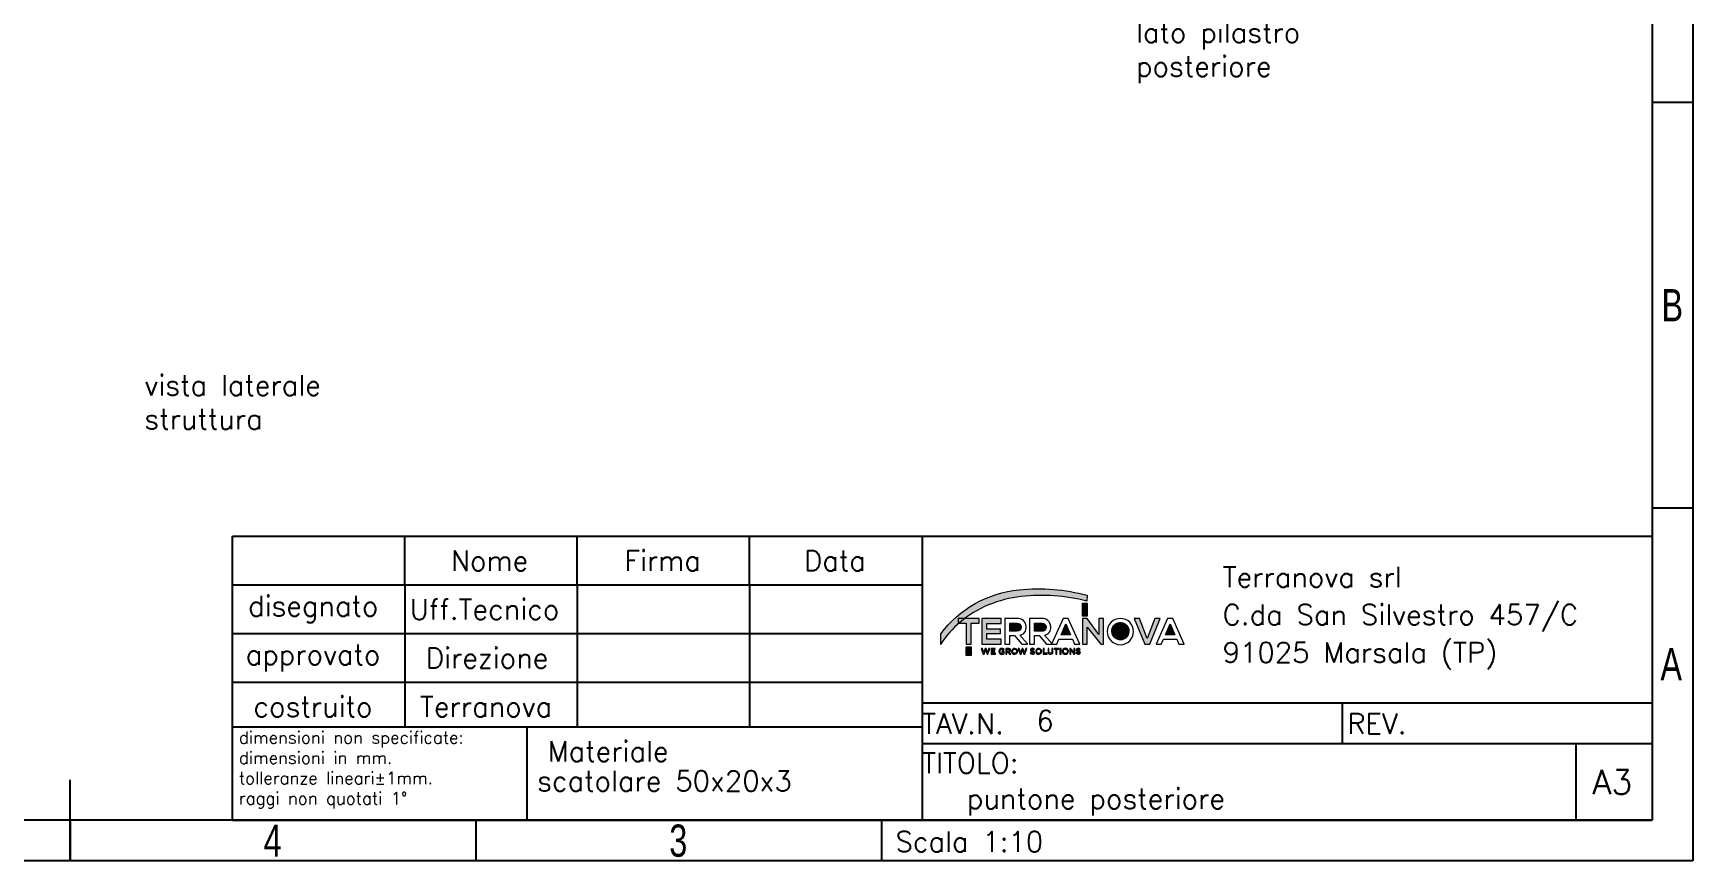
# Model space of a CAD drawing. Header units: millimetres. Extents: x -116399 to 112199, y -90759 to -31335.
# Drawn here: x 39123 to 41169, y -41068 to -40048 of the extents above; entities that cross this region are included whole.
import ezdxf
from ezdxf import colors
from ezdxf.entities.mleader import LeaderData, LeaderLine
from ezdxf.math import Vec2, Vec3

# ---------------------------------------------------------------- set-up
doc = ezdxf.new("R2010")
doc.units = ezdxf.units.MM
doc.layers.add('Livello 1', color=7, linetype='Continuous', lineweight=0)
doc.styles.add('Annotative', font='simplex.shx', dxfattribs={"height": 2.5})
doc.styles.add('Michele', font='simplex.shx', dxfattribs={"height": 2.5})
doc.styles.add('SLDTEXTSTYLE0', font='TXT', dxfattribs={"width": 0.75})

# ---------------------------------------------------------------- blocks, each defined once
blk = doc.blocks.new('1_10 TERRANOVA oriz A3')
at = {"layer": 'Livello 1'}
h = blk.add_hatch(color=40, dxfattribs=at)
edge = h.paths.add_edge_path()
edge.add_spline(control_points=[(3253.5, -2542.7), (3226.2, -2535.3), (3197.7, -2533), (3169.6, -2536), (3131.2, -2539.8), (3096.2, -2559.4), (3073.1, -2590.2), (3073.1, -2590.2), (3073.1, -2603.3), (3073.1, -2603.3), (3073.1, -2603.3), (3073.7, -2602.3), (3073.7, -2602.3), (3079.9, -2592.4), (3087.6, -2583.6), (3096.5, -2576.2), (3117.9, -2558.2), (3144.3, -2547.1), (3172.1, -2544.4), (3199.3, -2541.3), (3226.8, -2543.1), (3253.3, -2549.8), (3253.3, -2549.8), (3253.5, -2542.7), (3253.5, -2542.7)], knot_values=[0, 0, 0, 0, 1, 1, 1, 2, 2, 2, 3, 3, 3, 4, 4, 4, 5, 5, 5, 6, 6, 6, 7, 7, 7, 8, 8, 8, 8], degree=3, periodic=0)
h = blk.add_hatch(color=74, dxfattribs=at)
h.dxf.hatch_style = 2
h.paths.add_polyline_path([(3247.6, -2552.4), (3253.5, -2552.4), (3253.5, -2568.3), (3247.6, -2568.3)])
h = blk.add_hatch(color=252, dxfattribs=at)
edge = h.paths.add_edge_path()
edge.add_spline(control_points=[(3104.5, -2576.9), (3104.5, -2576.9), (3094.4, -2576.9), (3094.4, -2576.9), (3094.4, -2576.9), (3094.4, -2571.5), (3094.4, -2571.5), (3094.4, -2571.5), (3120.4, -2571.5), (3120.4, -2571.5), (3120.4, -2571.5), (3120.4, -2576.9), (3120.4, -2576.9), (3120.4, -2576.9), (3110.4, -2576.9), (3110.4, -2576.9), (3110.4, -2576.9), (3110.4, -2603), (3110.4, -2603), (3110.4, -2603), (3104.5, -2603), (3104.5, -2603), (3104.5, -2603), (3104.5, -2576.9), (3104.5, -2576.9)], knot_values=[0, 0, 0, 0, 1, 1, 1, 2, 2, 2, 3, 3, 3, 4, 4, 4, 5, 5, 5, 6, 6, 6, 7, 7, 7, 8, 8, 8, 8], degree=3, periodic=0)
h = blk.add_hatch(color=252, dxfattribs=at)
edge = h.paths.add_edge_path()
edge.add_spline(control_points=[(3147.5, -2603), (3147.5, -2603), (3123.9, -2603), (3123.9, -2603), (3123.9, -2603), (3123.9, -2571.5), (3123.9, -2571.5), (3123.9, -2571.5), (3147.5, -2571.5), (3147.5, -2571.5), (3147.5, -2571.5), (3147.5, -2577.3), (3147.5, -2577.3), (3147.5, -2577.3), (3129.9, -2577.3), (3129.9, -2577.3), (3129.9, -2577.3), (3129.9, -2584.3), (3129.9, -2584.3), (3129.9, -2584.3), (3146.9, -2584.3), (3146.9, -2584.3), (3146.9, -2584.3), (3146.9, -2589.9), (3146.9, -2589.9), (3146.9, -2589.9), (3129.9, -2589.9), (3129.9, -2589.9), (3129.9, -2589.9), (3129.9, -2596.9), (3129.9, -2596.9), (3129.9, -2596.9), (3147.5, -2596.9), (3147.5, -2596.9), (3147.5, -2596.9), (3147.5, -2603), (3147.5, -2603)], knot_values=[0, 0, 0, 0, 1, 1, 1, 2, 2, 2, 3, 3, 3, 4, 4, 4, 5, 5, 5, 6, 6, 6, 7, 7, 7, 8, 8, 8, 9, 9, 9, 10, 10, 10, 11, 11, 11, 12, 12, 12, 12], degree=3, periodic=0)
h = blk.add_hatch(color=252, dxfattribs=at)
edge = h.paths.add_edge_path()
edge.add_spline(control_points=[(3158.1, -2577), (3158.1, -2577), (3158.1, -2587.1), (3158.1, -2587.1), (3158.1, -2587.1), (3167.2, -2587.1), (3167.2, -2587.1), (3169.9, -2587.1), (3172.2, -2584.9), (3172.2, -2582.1), (3172.2, -2579.3), (3169.9, -2577), (3167.2, -2577), (3167.2, -2577), (3158.1, -2577), (3158.1, -2577)], knot_values=[0, 0, 0, 0, 1, 1, 1, 2, 2, 2, 3, 3, 3, 4, 4, 4, 5, 5, 5, 5], degree=3, periodic=0)
edge = h.paths.add_edge_path(flags=0)
h = blk.add_hatch(color=252, dxfattribs=at)
edge = h.paths.add_edge_path()
edge.add_spline(control_points=[(3188.5, -2577), (3188.5, -2577), (3188.5, -2587.1), (3188.5, -2587.1), (3188.5, -2587.1), (3197.5, -2587.1), (3197.5, -2587.1), (3200.2, -2587.4), (3202.6, -2585.5), (3202.9, -2582.8), (3203, -2582.5), (3203, -2582.3), (3203, -2582.1), (3203, -2579.3), (3200.8, -2577.1), (3198.1, -2577), (3197.9, -2577), (3197.7, -2577), (3197.5, -2577), (3197.5, -2577), (3188.5, -2577), (3188.5, -2577)], knot_values=[0, 0, 0, 0, 1, 1, 1, 2, 2, 2, 3, 3, 3, 4, 4, 4, 5, 5, 5, 6, 6, 6, 7, 7, 7, 7], degree=3, periodic=0)
edge = h.paths.add_edge_path(flags=0)
h = blk.add_hatch(color=252, dxfattribs=at)
edge = h.paths.add_edge_path()
edge.add_spline(control_points=[(3267.8, -2571.3), (3267.8, -2571.3), (3273.8, -2571.3), (3273.8, -2571.3), (3273.8, -2571.3), (3273.8, -2603), (3273.8, -2603), (3273.8, -2603), (3270.3, -2603), (3270.3, -2603), (3270.3, -2603), (3253.7, -2581.9), (3253.7, -2581.9), (3253.7, -2581.9), (3253.7, -2603), (3253.7, -2603), (3253.7, -2603), (3247.8, -2603), (3247.8, -2603), (3247.8, -2603), (3247.8, -2571.5), (3247.8, -2571.5), (3247.8, -2571.5), (3253.4, -2571.5), (3253.4, -2571.5), (3253.4, -2571.5), (3268, -2591), (3268, -2591), (3268, -2591), (3267.8, -2571.3), (3267.8, -2571.3)], knot_values=[0, 0, 0, 0, 1, 1, 1, 2, 2, 2, 3, 3, 3, 4, 4, 4, 5, 5, 5, 6, 6, 6, 7, 7, 7, 8, 8, 8, 9, 9, 9, 10, 10, 10, 10], degree=3, periodic=0)
h = blk.add_hatch(color=252, dxfattribs=at)
edge = h.paths.add_edge_path()
edge.add_spline(control_points=[(3284.1, -2587.4), (3284.1, -2593.1), (3288.8, -2597.7), (3294.5, -2597.7), (3300.2, -2597.7), (3304.8, -2593.1), (3304.8, -2587.4), (3305.3, -2581.7), (3301, -2576.7), (3295.3, -2576.2), (3289.6, -2575.7), (3284.6, -2580), (3284.1, -2585.7), (3284.1, -2586.3), (3284.1, -2586.8), (3284.1, -2587.4)], knot_values=[0, 0, 0, 0, 1, 1, 1, 2, 2, 2, 3, 3, 3, 4, 4, 4, 5, 5, 5, 5], degree=3, periodic=0)
edge = h.paths.add_edge_path(flags=0)
h = blk.add_hatch(color=252, dxfattribs=at)
edge = h.paths.add_edge_path()
edge.add_spline(control_points=[(3330.6, -2603), (3330.6, -2603), (3324.5, -2603), (3324.5, -2603), (3324.5, -2603), (3311.3, -2571.3), (3311.3, -2571.3), (3311.3, -2571.3), (3318, -2571.3), (3318, -2571.3), (3318, -2571.3), (3327.5, -2596), (3327.5, -2596), (3327.5, -2596), (3337.1, -2571.3), (3337.1, -2571.3), (3337.1, -2571.3), (3343.7, -2571.3), (3343.7, -2571.3), (3343.7, -2571.3), (3330.6, -2603), (3330.6, -2603)], knot_values=[0, 0, 0, 0, 1, 1, 1, 2, 2, 2, 3, 3, 3, 4, 4, 4, 5, 5, 5, 6, 6, 6, 7, 7, 7, 7], degree=3, periodic=0)
h = blk.add_hatch(color=252, dxfattribs=at)
edge = h.paths.add_edge_path()
edge.add_spline(control_points=[(3227.2, -2578.1), (3227.2, -2578.1), (3221.3, -2591.5), (3221.3, -2591.5), (3221.3, -2591.5), (3233, -2591.5), (3233, -2591.5), (3233, -2591.5), (3227.2, -2578.1), (3227.2, -2578.1)], knot_values=[0, 0, 0, 0, 1, 1, 1, 2, 2, 2, 3, 3, 3, 3], degree=3, periodic=0)
edge = h.paths.add_edge_path(flags=0)
h = blk.add_hatch(color=252, dxfattribs=at)
edge = h.paths.add_edge_path()
edge.add_spline(control_points=[(3355.8, -2578.1), (3355.8, -2578.1), (3349.9, -2591.5), (3349.9, -2591.5), (3349.9, -2591.5), (3361.6, -2591.5), (3361.6, -2591.5), (3361.6, -2591.5), (3355.8, -2578.1), (3355.8, -2578.1)], knot_values=[0, 0, 0, 0, 1, 1, 1, 2, 2, 2, 3, 3, 3, 3], degree=3, periodic=0)
edge = h.paths.add_edge_path(flags=0)
h = blk.add_hatch(color=94, dxfattribs=at)
h.dxf.hatch_style = 2
h.paths.add_polyline_path([(3104.5, -2606.2), (3110.4, -2606.2), (3110.4, -2617.1), (3104.5, -2617.1)])
h = blk.add_hatch(color=74, dxfattribs=at)
h.dxf.hatch_style = 2
h.paths.add_polyline_path([(3104.5, -2606.2), (3110.4, -2606.2), (3110.4, -2617.1), (3104.5, -2617.1)])
at = {"color": 7, "linetype": 'Continuous'}
for p, q in [((4000, 0), (4000, -2870)), ((3950, -50), (3950, -2820)), ((3950, -1935), (4000, -1935)), ((3950, -2435), (4000, -2435)), ((2000, -2870), (2000, -2770)), ((3950, -2820), (50, -2820)), ((2000, -2820), (2000, -2870)), ((2500, -2820), (2500, -2870)), ((3000, -2820), (3000, -2870)), ((4000, -2870), (0, -2870))]:
    blk.add_line(p, q, dxfattribs=at)
for p, q in [((2200, -2820), (2200, -2470)), ((2200, -2470), (3950, -2470)), ((2412.5, -2530), (2412.5, -2470)), ((2625, -2530), (2625, -2470)), ((2837.5, -2530), (2837.5, -2470)), ((3050, -2470), (3050, -2820)), ((3950, -2470), (3950, -2820)), ((2200, -2530), (3050, -2530)), ((2412.5, -2530), (2412.5, -2705)), ((2625, -2530), (2625, -2705)), ((2837.5, -2530), (2837.5, -2705)), ((2200, -2590), (3050, -2590)), ((2200, -2650), (3050, -2650)), ((3950, -2675.8), (3050, -2675.8)), ((3568.3, -2725.8), (3568.3, -2675.8)), ((2200, -2705), (3050, -2705)), ((2562.8, -2705), (2562.8, -2820)), ((3950, -2725.8), (3050, -2725.8)), ((3855.8, -2725.8), (3855.8, -2820)), ((2200, -2820), (3950, -2820))]:
    blk.add_line(p, q)
at = {"layer": 'Livello 1'}
for points in [[(3247.6, -2552.4), (3253.5, -2552.4), (3253.5, -2568.3), (3247.6, -2568.3)], [(3104.5, -2606.2), (3110.4, -2606.2), (3110.4, -2617.1), (3104.5, -2617.1)], [(3104.5, -2606.2), (3110.4, -2606.2), (3110.4, -2617.1), (3104.5, -2617.1)]]:
    blk.add_lwpolyline(points, close=True, dxfattribs=at)
for points, knots in [([(3253.5, -2542.7), (3226.2, -2535.3), (3197.7, -2533), (3169.6, -2536), (3131.2, -2539.8), (3096.2, -2559.4), (3073.1, -2590.2), (3073.1, -2590.2), (3073.1, -2603.3), (3073.1, -2603.3), (3073.1, -2603.3), (3073.7, -2602.3), (3073.7, -2602.3), (3079.9, -2592.4), (3087.6, -2583.6), (3096.5, -2576.2), (3117.9, -2558.2), (3144.3, -2547.1), (3172.1, -2544.4), (3199.3, -2541.3), (3226.8, -2543.1), (3253.3, -2549.8), (3253.3, -2549.8), (3253.5, -2542.7), (3253.5, -2542.7)], [0, 0, 0, 0, 1, 1, 1, 2, 2, 2, 3, 3, 3, 4, 4, 4, 5, 5, 5, 6, 6, 6, 7, 7, 7, 8, 8, 8, 8]), ([(3104.5, -2576.9), (3104.5, -2576.9), (3094.4, -2576.9), (3094.4, -2576.9), (3094.4, -2576.9), (3094.4, -2571.5), (3094.4, -2571.5), (3094.4, -2571.5), (3120.4, -2571.5), (3120.4, -2571.5), (3120.4, -2571.5), (3120.4, -2576.9), (3120.4, -2576.9), (3120.4, -2576.9), (3110.4, -2576.9), (3110.4, -2576.9), (3110.4, -2576.9), (3110.4, -2603), (3110.4, -2603), (3110.4, -2603), (3104.5, -2603), (3104.5, -2603), (3104.5, -2603), (3104.5, -2576.9), (3104.5, -2576.9)], [0, 0, 0, 0, 1, 1, 1, 2, 2, 2, 3, 3, 3, 4, 4, 4, 5, 5, 5, 6, 6, 6, 7, 7, 7, 8, 8, 8, 8]), ([(3147.5, -2603), (3147.5, -2603), (3123.9, -2603), (3123.9, -2603), (3123.9, -2603), (3123.9, -2571.5), (3123.9, -2571.5), (3123.9, -2571.5), (3147.5, -2571.5), (3147.5, -2571.5), (3147.5, -2571.5), (3147.5, -2577.3), (3147.5, -2577.3), (3147.5, -2577.3), (3129.9, -2577.3), (3129.9, -2577.3), (3129.9, -2577.3), (3129.9, -2584.3), (3129.9, -2584.3), (3129.9, -2584.3), (3146.9, -2584.3), (3146.9, -2584.3), (3146.9, -2584.3), (3146.9, -2589.9), (3146.9, -2589.9), (3146.9, -2589.9), (3129.9, -2589.9), (3129.9, -2589.9), (3129.9, -2589.9), (3129.9, -2596.9), (3129.9, -2596.9), (3129.9, -2596.9), (3147.5, -2596.9), (3147.5, -2596.9), (3147.5, -2596.9), (3147.5, -2603), (3147.5, -2603)], [0, 0, 0, 0, 1, 1, 1, 2, 2, 2, 3, 3, 3, 4, 4, 4, 5, 5, 5, 6, 6, 6, 7, 7, 7, 8, 8, 8, 9, 9, 9, 10, 10, 10, 11, 11, 11, 12, 12, 12, 12]), ([(3180.1, -2603), (3180.1, -2603), (3173, -2603), (3173, -2603), (3173, -2603), (3163.8, -2592.4), (3163.8, -2592.4), (3163.8, -2592.4), (3158.1, -2592.4), (3158.1, -2592.4), (3158.1, -2592.4), (3158.1, -2603), (3158.1, -2603), (3158.1, -2603), (3152.2, -2603), (3152.2, -2603), (3152.2, -2603), (3152.2, -2571.3), (3152.2, -2571.3), (3152.2, -2571.3), (3167.2, -2571.3), (3167.2, -2571.3), (3173, -2570.9), (3178.1, -2575.2), (3178.5, -2581.1), (3178.5, -2581.3), (3178.5, -2581.6), (3178.5, -2581.9), (3178.9, -2586.7), (3175.4, -2591.1), (3170.5, -2591.8), (3170.5, -2591.8), (3180.1, -2602.6), (3180.1, -2602.6), (3180.1, -2602.6), (3180.1, -2603), (3180.1, -2603)], [0, 0, 0, 0, 1, 1, 1, 2, 2, 2, 3, 3, 3, 4, 4, 4, 5, 5, 5, 6, 6, 6, 7, 7, 7, 8, 8, 8, 9, 9, 9, 10, 10, 10, 11, 11, 11, 12, 12, 12, 12]), ([(3158.1, -2577), (3158.1, -2577), (3158.1, -2587.1), (3158.1, -2587.1), (3158.1, -2587.1), (3167.2, -2587.1), (3167.2, -2587.1), (3169.9, -2587.1), (3172.2, -2584.9), (3172.2, -2582.1), (3172.2, -2579.3), (3169.9, -2577), (3167.2, -2577), (3167.2, -2577), (3158.1, -2577), (3158.1, -2577)], [0, 0, 0, 0, 1, 1, 1, 2, 2, 2, 3, 3, 3, 4, 4, 4, 5, 5, 5, 5]), ([(3210.5, -2603), (3210.5, -2603), (3203.4, -2603), (3203.4, -2603), (3203.4, -2603), (3194.3, -2592.4), (3194.3, -2592.4), (3194.3, -2592.4), (3188.5, -2592.4), (3188.5, -2592.4), (3188.5, -2592.4), (3188.5, -2603), (3188.5, -2603), (3188.5, -2603), (3182.5, -2603), (3182.5, -2603), (3182.5, -2603), (3182.5, -2571.3), (3182.5, -2571.3), (3182.5, -2571.3), (3197.5, -2571.3), (3197.5, -2571.3), (3203.3, -2570.9), (3208.4, -2575.2), (3208.8, -2581.1), (3208.8, -2581.3), (3208.8, -2581.6), (3208.8, -2581.9), (3209.2, -2586.7), (3205.7, -2591.1), (3200.8, -2591.8), (3200.8, -2591.8), (3210.4, -2602.6), (3210.4, -2602.6), (3210.4, -2602.6), (3210.5, -2603), (3210.5, -2603)], [0, 0, 0, 0, 1, 1, 1, 2, 2, 2, 3, 3, 3, 4, 4, 4, 5, 5, 5, 6, 6, 6, 7, 7, 7, 8, 8, 8, 9, 9, 9, 10, 10, 10, 11, 11, 11, 12, 12, 12, 12]), ([(3188.5, -2577), (3188.5, -2577), (3188.5, -2587.1), (3188.5, -2587.1), (3188.5, -2587.1), (3197.5, -2587.1), (3197.5, -2587.1), (3200.2, -2587.4), (3202.6, -2585.5), (3202.9, -2582.8), (3203, -2582.5), (3203, -2582.3), (3203, -2582.1), (3203, -2579.3), (3200.8, -2577.1), (3198.1, -2577), (3197.9, -2577), (3197.7, -2577), (3197.5, -2577), (3197.5, -2577), (3188.5, -2577), (3188.5, -2577)], [0, 0, 0, 0, 1, 1, 1, 2, 2, 2, 3, 3, 3, 4, 4, 4, 5, 5, 5, 6, 6, 6, 7, 7, 7, 7]), ([(3235.4, -2597), (3235.4, -2597), (3218.8, -2597), (3218.8, -2597), (3218.8, -2597), (3216.1, -2603), (3216.1, -2603), (3216.1, -2603), (3209.7, -2603), (3209.7, -2603), (3209.7, -2603), (3223.8, -2571.5), (3223.8, -2571.5), (3223.8, -2571.5), (3230.3, -2571.5), (3230.3, -2571.5), (3230.3, -2571.5), (3244.4, -2603), (3244.4, -2603), (3244.4, -2603), (3237.9, -2603), (3237.9, -2603), (3237.9, -2603), (3235.4, -2597), (3235.4, -2597)], [0, 0, 0, 0, 1, 1, 1, 2, 2, 2, 3, 3, 3, 4, 4, 4, 5, 5, 5, 6, 6, 6, 7, 7, 7, 8, 8, 8, 8]), ([(3267.8, -2571.3), (3267.8, -2571.3), (3273.8, -2571.3), (3273.8, -2571.3), (3273.8, -2571.3), (3273.8, -2603), (3273.8, -2603), (3273.8, -2603), (3270.3, -2603), (3270.3, -2603), (3270.3, -2603), (3253.7, -2581.9), (3253.7, -2581.9), (3253.7, -2581.9), (3253.7, -2603), (3253.7, -2603), (3253.7, -2603), (3247.8, -2603), (3247.8, -2603), (3247.8, -2603), (3247.8, -2571.5), (3247.8, -2571.5), (3247.8, -2571.5), (3253.4, -2571.5), (3253.4, -2571.5), (3253.4, -2571.5), (3268, -2591), (3268, -2591), (3268, -2591), (3267.8, -2571.3), (3267.8, -2571.3)], [0, 0, 0, 0, 1, 1, 1, 2, 2, 2, 3, 3, 3, 4, 4, 4, 5, 5, 5, 6, 6, 6, 7, 7, 7, 8, 8, 8, 9, 9, 9, 10, 10, 10, 10]), ([(3310.7, -2587.4), (3310.7, -2596.3), (3303.4, -2603.6), (3294.5, -2603.6), (3285.6, -2603.6), (3278.3, -2596.4), (3278.3, -2587.4), (3278.3, -2587.4), (3278.3, -2587.4), (3278.3, -2587.4), (3278.3, -2578.5), (3285.5, -2571.2), (3294.5, -2571.2), (3303.4, -2571.2), (3310.7, -2578.4), (3310.7, -2587.4), (3310.7, -2587.4), (3310.7, -2587.4), (3310.7, -2587.4)], [0, 0, 0, 0, 1, 1, 1, 2, 2, 2, 3, 3, 3, 4, 4, 4, 5, 5, 5, 6, 6, 6, 6]), ([(3284.1, -2587.4), (3284.1, -2593.1), (3288.8, -2597.7), (3294.5, -2597.7), (3300.2, -2597.7), (3304.8, -2593.1), (3304.8, -2587.4), (3305.3, -2581.7), (3301, -2576.7), (3295.3, -2576.2), (3289.6, -2575.7), (3284.6, -2580), (3284.1, -2585.7), (3284.1, -2586.3), (3284.1, -2586.8), (3284.1, -2587.4)], [0, 0, 0, 0, 1, 1, 1, 2, 2, 2, 3, 3, 3, 4, 4, 4, 5, 5, 5, 5]), ([(3330.6, -2603), (3330.6, -2603), (3324.5, -2603), (3324.5, -2603), (3324.5, -2603), (3311.3, -2571.3), (3311.3, -2571.3), (3311.3, -2571.3), (3318, -2571.3), (3318, -2571.3), (3318, -2571.3), (3327.5, -2596), (3327.5, -2596), (3327.5, -2596), (3337.1, -2571.3), (3337.1, -2571.3), (3337.1, -2571.3), (3343.7, -2571.3), (3343.7, -2571.3), (3343.7, -2571.3), (3330.6, -2603), (3330.6, -2603)], [0, 0, 0, 0, 1, 1, 1, 2, 2, 2, 3, 3, 3, 4, 4, 4, 5, 5, 5, 6, 6, 6, 7, 7, 7, 7]), ([(3364, -2597), (3364, -2597), (3347.6, -2597), (3347.6, -2597), (3347.6, -2597), (3344.7, -2603), (3344.7, -2603), (3344.7, -2603), (3338.4, -2603), (3338.4, -2603), (3338.4, -2603), (3352.5, -2571.5), (3352.5, -2571.5), (3352.5, -2571.5), (3359, -2571.5), (3359, -2571.5), (3359, -2571.5), (3373.1, -2603), (3373.1, -2603), (3373.1, -2603), (3366.6, -2603), (3366.6, -2603), (3366.6, -2603), (3364, -2597), (3364, -2597)], [0, 0, 0, 0, 1, 1, 1, 2, 2, 2, 3, 3, 3, 4, 4, 4, 5, 5, 5, 6, 6, 6, 7, 7, 7, 8, 8, 8, 8]), ([(3227.2, -2578.1), (3227.2, -2578.1), (3221.3, -2591.5), (3221.3, -2591.5), (3221.3, -2591.5), (3233, -2591.5), (3233, -2591.5), (3233, -2591.5), (3227.2, -2578.1), (3227.2, -2578.1)], [0, 0, 0, 0, 1, 1, 1, 2, 2, 2, 3, 3, 3, 3]), ([(3355.8, -2578.1), (3355.8, -2578.1), (3349.9, -2591.5), (3349.9, -2591.5), (3349.9, -2591.5), (3361.6, -2591.5), (3361.6, -2591.5), (3361.6, -2591.5), (3355.8, -2578.1), (3355.8, -2578.1)], [0, 0, 0, 0, 1, 1, 1, 2, 2, 2, 3, 3, 3, 3]), ([(3123, -2608.1), (3123, -2608.1), (3124.4, -2608.1), (3124.4, -2608.1), (3124.4, -2608.1), (3126.1, -2613.4), (3126.1, -2613.4), (3126.1, -2613.4), (3127.8, -2608.1), (3127.8, -2608.1), (3127.8, -2608.1), (3128.9, -2608.1), (3128.9, -2608.1), (3128.9, -2608.1), (3130.6, -2613.4), (3130.6, -2613.4), (3130.6, -2613.4), (3132.3, -2608.1), (3132.3, -2608.1), (3132.3, -2608.1), (3133.6, -2608.1), (3133.6, -2608.1), (3133.6, -2608.1), (3131.2, -2615.1), (3131.2, -2615.1), (3131.2, -2615.1), (3130.1, -2615.1), (3130.1, -2615.1), (3130.1, -2615.1), (3128.4, -2610), (3128.4, -2610), (3128.4, -2610), (3126.6, -2615.1), (3126.6, -2615.1), (3126.6, -2615.1), (3125.5, -2615.1), (3125.5, -2615.1), (3125.5, -2615.1), (3123, -2608.1), (3123, -2608.1)], [0, 0, 0, 0, 1, 1, 1, 2, 2, 2, 3, 3, 3, 4, 4, 4, 5, 5, 5, 6, 6, 6, 7, 7, 7, 8, 8, 8, 9, 9, 9, 10, 10, 10, 11, 11, 11, 12, 12, 12, 13, 13, 13, 13]), ([(3135.1, -2608.1), (3135.1, -2608.1), (3140.3, -2608.1), (3140.3, -2608.1), (3140.3, -2608.1), (3140.3, -2609.2), (3140.3, -2609.2), (3140.3, -2609.2), (3136.3, -2609.2), (3136.3, -2609.2), (3136.3, -2609.2), (3136.3, -2611.1), (3136.3, -2611.1), (3136.3, -2611.1), (3139.8, -2611.1), (3139.8, -2611.1), (3139.8, -2611.1), (3139.8, -2612.2), (3139.8, -2612.2), (3139.8, -2612.2), (3136.3, -2612.2), (3136.3, -2612.2), (3136.3, -2612.2), (3136.3, -2614.1), (3136.3, -2614.1), (3136.3, -2614.1), (3140.4, -2614.1), (3140.4, -2614.1), (3140.4, -2614.1), (3140.4, -2615.2), (3140.4, -2615.2), (3140.4, -2615.2), (3135.1, -2615.2), (3135.1, -2615.2), (3135.1, -2615.2), (3135.1, -2608.1), (3135.1, -2608.1)], [0, 0, 0, 0, 1, 1, 1, 2, 2, 2, 3, 3, 3, 4, 4, 4, 5, 5, 5, 6, 6, 6, 7, 7, 7, 8, 8, 8, 9, 9, 9, 10, 10, 10, 11, 11, 11, 12, 12, 12, 12]), ([(3144.8, -2611.7), (3144.8, -2611.7), (3144.8, -2611.7), (3144.8, -2611.7), (3144.8, -2609.7), (3146.4, -2608.1), (3148.4, -2608.1), (3149.3, -2608.1), (3150.3, -2608.4), (3151.1, -2609.1), (3151.1, -2609.1), (3150.3, -2610), (3150.3, -2610), (3149.7, -2609.5), (3149, -2609.3), (3148.3, -2609.3), (3147, -2609.3), (3145.9, -2610.5), (3146, -2611.8), (3146, -2611.8), (3146, -2611.8), (3146, -2611.8), (3145.9, -2613.1), (3146.9, -2614.3), (3148.2, -2614.4), (3148.3, -2614.4), (3148.3, -2614.4), (3148.4, -2614.4), (3149, -2614.4), (3149.6, -2614.2), (3150.1, -2613.8), (3150.1, -2613.8), (3150.1, -2612.5), (3150.1, -2612.5), (3150.1, -2612.5), (3148.3, -2612.5), (3148.3, -2612.5), (3148.3, -2612.5), (3148.3, -2611.4), (3148.3, -2611.4), (3148.3, -2611.4), (3151.4, -2611.4), (3151.4, -2611.4), (3151.4, -2611.4), (3151.4, -2614.4), (3151.4, -2614.4), (3150.5, -2615.1), (3149.5, -2615.5), (3148.4, -2615.5), (3146.4, -2615.5), (3144.8, -2614), (3144.8, -2612), (3144.8, -2611.9), (3144.8, -2611.8), (3144.8, -2611.7)], [0, 0, 0, 0, 1, 1, 1, 2, 2, 2, 3, 3, 3, 4, 4, 4, 5, 5, 5, 6, 6, 6, 7, 7, 7, 8, 8, 8, 9, 9, 9, 10, 10, 10, 11, 11, 11, 12, 12, 12, 13, 13, 13, 14, 14, 14, 15, 15, 15, 16, 16, 16, 17, 17, 17, 18, 18, 18, 18]), ([(3153.3, -2608.1), (3153.3, -2608.1), (3156.4, -2608.1), (3156.4, -2608.1), (3157.2, -2608), (3157.9, -2608.3), (3158.5, -2608.8), (3158.9, -2609.2), (3159.1, -2609.8), (3159.1, -2610.3), (3159.1, -2610.3), (3159.1, -2610.3), (3159.1, -2610.3), (3159.1, -2611.4), (3158.4, -2612.3), (3157.4, -2612.5), (3157.4, -2612.5), (3159.3, -2615.2), (3159.3, -2615.2), (3159.3, -2615.2), (3157.8, -2615.2), (3157.8, -2615.2), (3157.8, -2615.2), (3156, -2612.7), (3156, -2612.7), (3156, -2612.7), (3154.4, -2612.7), (3154.4, -2612.7), (3154.4, -2612.7), (3154.4, -2615.2), (3154.4, -2615.2), (3154.4, -2615.2), (3153.2, -2615.2), (3153.2, -2615.2), (3153.2, -2615.2), (3153.3, -2608.1), (3153.3, -2608.1)], [0, 0, 0, 0, 1, 1, 1, 2, 2, 2, 3, 3, 3, 4, 4, 4, 5, 5, 5, 6, 6, 6, 7, 7, 7, 8, 8, 8, 9, 9, 9, 10, 10, 10, 11, 11, 11, 12, 12, 12, 12]), ([(3156.3, -2611.6), (3157.2, -2611.6), (3157.8, -2611.1), (3157.8, -2610.4), (3157.8, -2610.4), (3157.8, -2610.4), (3157.8, -2610.4), (3157.8, -2609.7), (3157.2, -2609.3), (3156.3, -2609.3), (3156.3, -2609.3), (3154.5, -2609.3), (3154.5, -2609.3), (3154.5, -2609.3), (3154.5, -2611.6), (3154.5, -2611.6), (3154.5, -2611.6), (3156.3, -2611.6), (3156.3, -2611.6)], [0, 0, 0, 0, 1, 1, 1, 2, 2, 2, 3, 3, 3, 4, 4, 4, 5, 5, 5, 6, 6, 6, 6]), ([(3160.4, -2611.7), (3160.4, -2611.7), (3160.4, -2611.7), (3160.4, -2611.7), (3160.6, -2609.6), (3162.4, -2608.1), (3164.5, -2608.3), (3166.3, -2608.5), (3167.7, -2609.9), (3167.9, -2611.7), (3167.9, -2611.7), (3167.9, -2611.7), (3167.9, -2611.7), (3168, -2613.6), (3166.5, -2615.3), (3164.5, -2615.4), (3164.4, -2615.4), (3164.3, -2615.4), (3164.1, -2615.4), (3162.2, -2615.5), (3160.5, -2614), (3160.4, -2612), (3160.4, -2611.9), (3160.4, -2611.8), (3160.4, -2611.7)], [0, 0, 0, 0, 1, 1, 1, 2, 2, 2, 3, 3, 3, 4, 4, 4, 5, 5, 5, 6, 6, 6, 7, 7, 7, 8, 8, 8, 8]), ([(3166.6, -2611.7), (3166.6, -2611.7), (3166.6, -2611.7), (3166.6, -2611.7), (3166.6, -2610.3), (3165.6, -2609.2), (3164.2, -2609.1), (3164.2, -2609.1), (3164.2, -2609.1), (3164.1, -2609.1), (3162.8, -2609.1), (3161.7, -2610.2), (3161.7, -2611.5), (3161.7, -2611.6), (3161.7, -2611.6), (3161.7, -2611.7), (3161.7, -2611.7), (3161.7, -2611.7), (3161.7, -2611.7), (3161.7, -2613), (3162.7, -2614.2), (3164.1, -2614.2), (3164.1, -2614.2), (3164.1, -2614.2), (3164.2, -2614.2), (3165.5, -2614.2), (3166.6, -2613.1), (3166.6, -2611.8), (3166.6, -2611.8), (3166.6, -2611.7), (3166.6, -2611.7)], [0, 0, 0, 0, 1, 1, 1, 2, 2, 2, 3, 3, 3, 4, 4, 4, 5, 5, 5, 6, 6, 6, 7, 7, 7, 8, 8, 8, 9, 9, 9, 10, 10, 10, 10]), ([(3168.6, -2608.1), (3168.6, -2608.1), (3169.9, -2608.1), (3169.9, -2608.1), (3169.9, -2608.1), (3171.6, -2613.4), (3171.6, -2613.4), (3171.6, -2613.4), (3173.4, -2608.1), (3173.4, -2608.1), (3173.4, -2608.1), (3174.4, -2608.1), (3174.4, -2608.1), (3174.4, -2608.1), (3176.2, -2613.4), (3176.2, -2613.4), (3176.2, -2613.4), (3177.9, -2608.1), (3177.9, -2608.1), (3177.9, -2608.1), (3179.2, -2608.1), (3179.2, -2608.1), (3179.2, -2608.1), (3176.7, -2615.1), (3176.7, -2615.1), (3176.7, -2615.1), (3175.6, -2615.1), (3175.6, -2615.1), (3175.6, -2615.1), (3173.9, -2610), (3173.9, -2610), (3173.9, -2610), (3172.1, -2615.1), (3172.1, -2615.1), (3172.1, -2615.1), (3171, -2615.1), (3171, -2615.1), (3171, -2615.1), (3168.6, -2608.1), (3168.6, -2608.1)], [0, 0, 0, 0, 1, 1, 1, 2, 2, 2, 3, 3, 3, 4, 4, 4, 5, 5, 5, 6, 6, 6, 7, 7, 7, 8, 8, 8, 9, 9, 9, 10, 10, 10, 11, 11, 11, 12, 12, 12, 13, 13, 13, 13]), ([(3183.3, -2614.2), (3183.3, -2614.2), (3184.1, -2613.3), (3184.1, -2613.3), (3184.7, -2613.9), (3185.4, -2614.2), (3186.3, -2614.2), (3187.1, -2614.2), (3187.5, -2613.9), (3187.5, -2613.3), (3187.5, -2613.3), (3187.5, -2613.3), (3187.5, -2613.3), (3187.5, -2612.8), (3187.3, -2612.5), (3186, -2612.2), (3184.7, -2611.9), (3183.6, -2611.4), (3183.6, -2610), (3183.6, -2610), (3183.6, -2610), (3183.6, -2610), (3183.6, -2608.8), (3184.6, -2607.9), (3185.8, -2608), (3185.9, -2608), (3185.9, -2608), (3186, -2608), (3186.9, -2607.9), (3187.9, -2608.3), (3188.6, -2608.9), (3188.6, -2608.9), (3187.9, -2609.8), (3187.9, -2609.8), (3187.4, -2609.4), (3186.7, -2609.1), (3186, -2609.1), (3185.3, -2609.1), (3184.8, -2609.4), (3184.8, -2609.9), (3184.8, -2609.9), (3184.8, -2609.9), (3184.8, -2609.9), (3184.8, -2610.5), (3185.1, -2610.8), (3186.5, -2611.1), (3187.9, -2611.4), (3188.8, -2612), (3188.8, -2613.2), (3188.8, -2613.2), (3188.8, -2613.2), (3188.8, -2613.2), (3188.8, -2614.5), (3187.8, -2615.3), (3186.3, -2615.3), (3185.2, -2615.3), (3184.1, -2614.9), (3183.3, -2614.2)], [0, 0, 0, 0, 1, 1, 1, 2, 2, 2, 3, 3, 3, 4, 4, 4, 5, 5, 5, 6, 6, 6, 7, 7, 7, 8, 8, 8, 9, 9, 9, 10, 10, 10, 11, 11, 11, 12, 12, 12, 13, 13, 13, 14, 14, 14, 15, 15, 15, 16, 16, 16, 17, 17, 17, 18, 18, 18, 19, 19, 19, 19]), ([(3190.1, -2611.7), (3190.1, -2611.7), (3190.1, -2611.7), (3190.1, -2611.7), (3190.3, -2609.6), (3192.1, -2608.1), (3194.2, -2608.3), (3196, -2608.5), (3197.4, -2609.9), (3197.5, -2611.7), (3197.5, -2611.7), (3197.5, -2611.7), (3197.5, -2611.7), (3197.6, -2613.6), (3196.1, -2615.3), (3194.2, -2615.4), (3194.1, -2615.4), (3193.9, -2615.4), (3193.8, -2615.4), (3191.8, -2615.5), (3190.2, -2614), (3190.1, -2612), (3190.1, -2611.9), (3190.1, -2611.8), (3190.1, -2611.7)], [0, 0, 0, 0, 1, 1, 1, 2, 2, 2, 3, 3, 3, 4, 4, 4, 5, 5, 5, 6, 6, 6, 7, 7, 7, 8, 8, 8, 8]), ([(3196.2, -2611.7), (3196.2, -2611.7), (3196.2, -2611.7), (3196.2, -2611.7), (3196.3, -2610.3), (3195.2, -2609.2), (3193.8, -2609.1), (3193.8, -2609.1), (3193.8, -2609.1), (3193.8, -2609.1), (3192.5, -2609.1), (3191.4, -2610.2), (3191.4, -2611.5), (3191.4, -2611.6), (3191.4, -2611.6), (3191.4, -2611.7), (3191.4, -2611.7), (3191.4, -2611.7), (3191.4, -2611.7), (3191.3, -2613), (3192.4, -2614.2), (3193.7, -2614.2), (3193.8, -2614.2), (3193.8, -2614.2), (3193.8, -2614.2), (3195.2, -2614.2), (3196.2, -2613.1), (3196.2, -2611.8), (3196.2, -2611.8), (3196.2, -2611.7), (3196.2, -2611.7), (3196.2, -2611.7), (3196.2, -2611.7), (3196.2, -2611.7)], [0, 0, 0, 0, 1, 1, 1, 2, 2, 2, 3, 3, 3, 4, 4, 4, 5, 5, 5, 6, 6, 6, 7, 7, 7, 8, 8, 8, 9, 9, 9, 10, 10, 10, 11, 11, 11, 11]), ([(3199.2, -2608.1), (3199.2, -2608.1), (3200.4, -2608.1), (3200.4, -2608.1), (3200.4, -2608.1), (3200.4, -2614.1), (3200.4, -2614.1), (3200.4, -2614.1), (3204.2, -2614.1), (3204.2, -2614.1), (3204.2, -2614.1), (3204.2, -2615.2), (3204.2, -2615.2), (3204.2, -2615.2), (3199.2, -2615.2), (3199.2, -2615.2), (3199.2, -2615.2), (3199.2, -2608.1), (3199.2, -2608.1)], [0, 0, 0, 0, 1, 1, 1, 2, 2, 2, 3, 3, 3, 4, 4, 4, 5, 5, 5, 6, 6, 6, 6]), ([(3205.3, -2612.2), (3205.3, -2612.2), (3205.3, -2608.1), (3205.3, -2608.1), (3205.3, -2608.1), (3206.5, -2608.1), (3206.5, -2608.1), (3206.5, -2608.1), (3206.5, -2612.1), (3206.5, -2612.1), (3206.5, -2613.5), (3207.2, -2614.2), (3208.3, -2614.2), (3209.5, -2614.2), (3210.1, -2613.5), (3210.1, -2612.2), (3210.1, -2612.2), (3210.1, -2608.1), (3210.1, -2608.1), (3210.1, -2608.1), (3211.4, -2608.1), (3211.4, -2608.1), (3211.4, -2608.1), (3211.4, -2612.1), (3211.4, -2612.1), (3211.6, -2613.7), (3210.4, -2615.2), (3208.8, -2615.3), (3208.7, -2615.3), (3208.5, -2615.4), (3208.3, -2615.3), (3206.8, -2615.5), (3205.4, -2614.3), (3205.3, -2612.7), (3205.2, -2612.5), (3205.2, -2612.4), (3205.3, -2612.2)], [0, 0, 0, 0, 1, 1, 1, 2, 2, 2, 3, 3, 3, 4, 4, 4, 5, 5, 5, 6, 6, 6, 7, 7, 7, 8, 8, 8, 9, 9, 9, 10, 10, 10, 11, 11, 11, 12, 12, 12, 12]), ([(3215, -2609.2), (3215, -2609.2), (3212.7, -2609.2), (3212.7, -2609.2), (3212.7, -2609.2), (3212.7, -2608.1), (3212.7, -2608.1), (3212.7, -2608.1), (3218.5, -2608.1), (3218.5, -2608.1), (3218.5, -2608.1), (3218.5, -2609.2), (3218.5, -2609.2), (3218.5, -2609.2), (3216.2, -2609.2), (3216.2, -2609.2), (3216.2, -2609.2), (3216.2, -2615.2), (3216.2, -2615.2), (3216.2, -2615.2), (3215, -2615.2), (3215, -2615.2), (3215, -2615.2), (3215, -2609.2), (3215, -2609.2)], [0, 0, 0, 0, 1, 1, 1, 2, 2, 2, 3, 3, 3, 4, 4, 4, 5, 5, 5, 6, 6, 6, 7, 7, 7, 8, 8, 8, 8]), ([(3220, -2608.1), (3220, -2608.1), (3221.3, -2608.1), (3221.3, -2608.1), (3221.3, -2608.1), (3221.3, -2615.1), (3221.3, -2615.1), (3221.3, -2615.1), (3220, -2615.1), (3220, -2615.1), (3220, -2615.1), (3220, -2608.1), (3220, -2608.1)], [0, 0, 0, 0, 1, 1, 1, 2, 2, 2, 3, 3, 3, 4, 4, 4, 4]), ([(3222.9, -2611.7), (3222.9, -2611.7), (3222.9, -2611.7), (3222.9, -2611.7), (3222.9, -2609.6), (3224.6, -2607.9), (3226.7, -2607.9), (3228.7, -2607.9), (3230.4, -2609.6), (3230.4, -2611.7), (3230.4, -2611.7), (3230.4, -2611.7), (3230.4, -2611.7), (3230.4, -2613.7), (3228.7, -2615.4), (3226.7, -2615.4), (3224.6, -2615.4), (3222.9, -2613.7), (3222.9, -2611.7)], [0, 0, 0, 0, 1, 1, 1, 2, 2, 2, 3, 3, 3, 4, 4, 4, 5, 5, 5, 6, 6, 6, 6]), ([(3229.1, -2611.7), (3229.1, -2611.7), (3229.1, -2611.7), (3229.1, -2611.7), (3229.1, -2610.3), (3228.1, -2609.2), (3226.7, -2609.1), (3226.7, -2609.1), (3226.7, -2609.1), (3226.7, -2609.1), (3225.3, -2609.1), (3224.3, -2610.2), (3224.3, -2611.5), (3224.3, -2611.6), (3224.3, -2611.6), (3224.3, -2611.7), (3224.3, -2611.7), (3224.3, -2611.7), (3224.3, -2611.7), (3224.1, -2613), (3225.1, -2614.2), (3226.4, -2614.4), (3227.7, -2614.5), (3228.9, -2613.6), (3229.1, -2612.3), (3229.1, -2612.1), (3229.1, -2611.9), (3229.1, -2611.7)], [0, 0, 0, 0, 1, 1, 1, 2, 2, 2, 3, 3, 3, 4, 4, 4, 5, 5, 5, 6, 6, 6, 7, 7, 7, 8, 8, 8, 9, 9, 9, 9]), ([(3232, -2608.1), (3232, -2608.1), (3233.2, -2608.1), (3233.2, -2608.1), (3233.2, -2608.1), (3237, -2613), (3237, -2613), (3237, -2613), (3237, -2608.1), (3237, -2608.1), (3237, -2608.1), (3238.2, -2608.1), (3238.2, -2608.1), (3238.2, -2608.1), (3238.2, -2615.1), (3238.2, -2615.1), (3238.2, -2615.1), (3237.2, -2615.1), (3237.2, -2615.1), (3237.2, -2615.1), (3233.3, -2610.1), (3233.3, -2610.1), (3233.3, -2610.1), (3233.3, -2615.1), (3233.3, -2615.1), (3233.3, -2615.1), (3232, -2615.1), (3232, -2615.1), (3232, -2615.1), (3232, -2608.1), (3232, -2608.1)], [0, 0, 0, 0, 1, 1, 1, 2, 2, 2, 3, 3, 3, 4, 4, 4, 5, 5, 5, 6, 6, 6, 7, 7, 7, 8, 8, 8, 9, 9, 9, 10, 10, 10, 10]), ([(3239.7, -2614.2), (3239.7, -2614.2), (3240.5, -2613.3), (3240.5, -2613.3), (3241.1, -2613.9), (3241.9, -2614.2), (3242.7, -2614.2), (3243.5, -2614.2), (3244, -2613.9), (3244, -2613.3), (3244, -2613.3), (3244, -2613.3), (3244, -2613.3), (3244, -2612.8), (3243.7, -2612.5), (3242.4, -2612.2), (3241, -2611.9), (3240, -2611.4), (3240, -2610), (3240, -2610), (3240, -2610), (3240, -2610), (3240.1, -2608.8), (3241.1, -2607.9), (3242.3, -2608), (3242.3, -2608), (3242.4, -2608), (3242.4, -2608), (3243.4, -2607.9), (3244.3, -2608.3), (3245, -2608.9), (3245, -2608.9), (3244.3, -2609.8), (3244.3, -2609.8), (3243.8, -2609.4), (3243.1, -2609.1), (3242.4, -2609.1), (3241.7, -2609.1), (3241.2, -2609.4), (3241.2, -2609.9), (3241.2, -2609.9), (3241.2, -2609.9), (3241.2, -2609.9), (3241.2, -2610.5), (3241.6, -2610.8), (3242.9, -2611.1), (3244.3, -2611.4), (3245.2, -2612), (3245.2, -2613.2), (3245.2, -2613.2), (3245.2, -2613.2), (3245.2, -2613.2), (3245.2, -2614.5), (3244.2, -2615.3), (3242.7, -2615.3), (3241.6, -2615.3), (3240.5, -2614.9), (3239.7, -2614.2)], [0, 0, 0, 0, 1, 1, 1, 2, 2, 2, 3, 3, 3, 4, 4, 4, 5, 5, 5, 6, 6, 6, 7, 7, 7, 8, 8, 8, 9, 9, 9, 10, 10, 10, 11, 11, 11, 12, 12, 12, 13, 13, 13, 14, 14, 14, 15, 15, 15, 16, 16, 16, 17, 17, 17, 18, 18, 18, 19, 19, 19, 19])]:
    blk.add_open_spline(points, degree=3, knots=knots, dxfattribs=at)
at = {"style": 'Michele'}
for s, height, p in [('Nome', 25, (2469.3, -2512.5)), ('Firma', 25, (2683, -2512.5)), ('Data', 25, (2904.5, -2512.5)), ('Terranova srl', 25, (3420.5, -2532.8)), ('disegnato', 25, (2219.3, -2568.3)), ('Uff.Tecnico', 25, (2418.7, -2572.5)), ('C.da San Silvestro 457/C', 25, (3420.5, -2579.2)), ('91025 Marsala (TP)', 25, (3420.5, -2625.7)), ('approvato', 25, (2216.4, -2628.3)), ('Direzione', 25, (2438.4, -2632.5)), ('costruito', 25, (2225.9, -2692.5)), ('Terranova', 25, (2431.2, -2692.5)), ('TAV.N.', 25, (3050, -2713.3)), ('REV.', 25, (3574.1, -2713.3)), ('dimensioni non specificate:', 15, (2208, -2725.5)), ('dimensioni in mm.', 15, (2208, -2750.5)), ('Materiale', 25, (2588.7, -2747.5)), ('TITOLO:', 25, (3050, -2761.8)), ('tolleranze lineari±1mm.', 15, (2208, -2775.5)), ('A3', 30, (3876.5, -2787.9)), ('raggi non quotati 1°', 15, (2208, -2800.5)), ('Scala 1:10', 25, (3017.2, -2858.8))]:
    blk.add_text(s, height=height, dxfattribs=at).set_placement(p)
at = {"color": 7, "linetype": 'Continuous', "char_height": 39.7, "attachment_point": 2, "style": 'SLDTEXTSTYLE0'}
for s, insert in [('B', (3974.7, -2165.3)), ('A', (3973.4, -2607.8)), ('4', (2249.6, -2825.3)), ('3', (2749.6, -2825.3))]:
    blk.add_mtext(s, dxfattribs=dict(at, insert=insert))

msp = doc.modelspace()

# ---------------------------------------------------------------- block references
msp.add_blockref('1_10 TERRANOVA oriz A3', (37168.982, -38198.017))

# ---------------------------------------------------------------- texts
at = {"char_height": 25, "attachment_point": 1, "style": 'Annotative'}
for s, insert, width in [('vista laterale struttura', (39260.505, -40469.313), 301.19236), ('6 ', (40359.935, -40882.649), 731.85637), ('scatolare 50x20x3', (39744.57, -40957.052), 460.77089), ('puntone posteriore', (40274.195, -40978.836), 731.85637)]:
    msp.add_mtext(s, dxfattribs=dict(at, insert=insert, width=width))

# ---------------------------------------------------------------- leaders
ml = msp.add_multileader_mtext('Standard')
ml.set_content('foro %%C 10 mm.\\Passemblaggio puntone\\Pposteriore \\Plato pilastro\\Pposteriore', color=256, style='Annotative')
ml.set_leader_properties(color=256)
ml.build(insert=Vec2(0, 0))
ml.multileader.update_dxf_attribs({"leader_type": 2, "text_top_attachment_type": 32, "text_bottom_attachment_type": 128, "arrow_head_size": 25, "scale": 10})
ctx = ml.context
ctx.base_point, ctx.scale, ctx.char_height, ctx.arrow_head_size, ctx.landing_gap_size, ctx.plane_origin = Vec3(40462.665, -39926.115), 10, 25, 25, 20, Vec3(40241.156, -39812.826)
notes = []
notes.append((ctx, [(1, (1, 1, 0), (40382.665, -39926.115), (1, 0), 80, [(0, [(40290.514, -39783.046)], 0, [])])]))
ctx.mtext.insert, ctx.mtext.flow_direction = Vec3(40482.665, -39909.448), 5
for ctx, leaders in notes:
    for number, flags, end, landing, length, lines in leaders:
        leader = LeaderData()
        leader.index, (leader.has_last_leader_line, leader.has_dogleg_vector, leader.attachment_direction) = number, flags
        leader.last_leader_point, leader.dogleg_vector, leader.dogleg_length = Vec3(end), Vec3(landing), length
        for number, points, colour, breaks in lines:
            line = LeaderLine()
            line.index, line.vertices, line.color, line.breaks = number, Vec3.list(points), colors.encode_raw_color(colour), breaks
            leader.lines.append(line)
        ctx.leaders.append(leader)

doc.saveas('drawing.dxf')
